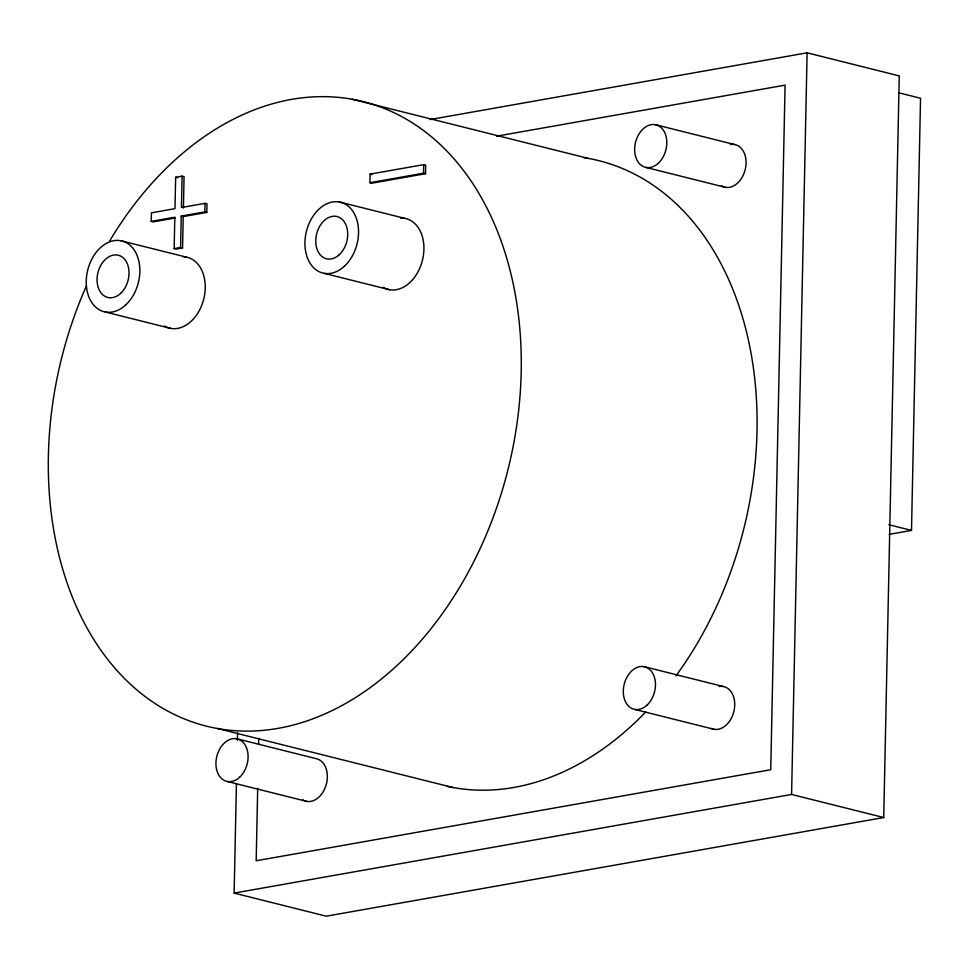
<?xml version="1.0" encoding="UTF-8"?>
<svg xmlns="http://www.w3.org/2000/svg" width="969" height="969" viewBox="0 0 969 969"><rect width="100%" height="100%" fill="white"/><g stroke="black" fill="none" stroke-linecap="round" stroke-linejoin="round"><path stroke-width="1.45" d="M175.316 217.977L153.211 221.889L151.225 221.392L151.406 212.841L174.989 208.662L175.643 177.291L182.075 176.152L184.062 176.649L183.407 208.02M182.572 247.955L180.585 247.458L181.239 216.075L183.226 216.572L182.572 247.955L176.14 249.094L174.154 248.597L174.808 217.213L151.225 221.392M182.075 176.152L181.421 207.523L205.004 203.345L206.991 203.841L206.809 212.405L183.226 216.572M206.809 212.405L204.822 211.908L205.004 203.345M430.018 119.55L807.116 52.81L899.256 75.909L883.728 817.533L326.274 916.189L234.135 893.091L236.424 784.115M237.344 740.231L237.502 732.661M257.693 788.233L256.179 860.775L770.743 769.713L785.084 85.139L496.564 136.193M258.614 744.41L258.735 738.366M369.916 182.693L370.097 174.129L423.695 164.645L425.682 165.142L425.5 173.705L371.902 183.189L369.916 182.693L423.514 173.209L425.5 173.705M423.514 173.209L423.695 164.645M883.728 817.533L791.588 794.447L807.116 52.81M889.142 534.367L911.502 530.406L920.55 98.269L899.268 92.939M181.239 216.075L204.822 211.908M174.154 248.597L180.585 247.458M234.135 893.091L791.588 794.447M655.323 124.662L734.575 144.526M646.129 167.467L725.393 187.332M352.365 99.274L588.171 158.371M370.097 174.129L372.072 174.626M339.38 201.976L404.776 218.364M175.643 177.291L177.63 177.787M324.07 273.319L389.453 289.707M120.689 240.675L186.084 257.064M105.379 312.018L170.762 328.406M888.803 524.726L911.502 530.406M643.973 666.624L723.225 686.488M634.78 709.429L714.044 729.294M217.286 728.458L453.08 787.543M236.606 738.717L315.87 758.582A21.899 15.649 -75.9 0 1 325.959 785.532A21.899 15.649 -75.9 0 1 302.837 799.934M227.412 781.523L306.676 801.375M183.359 256.773A36.495 26.078 -75.9 0 1 203.442 300.172A36.495 26.078 -75.9 0 1 164.379 325.984M400.657 218.073A36.495 26.078 -75.9 0 1 422.375 260.54A36.495 26.078 -75.9 0 1 383.07 287.284M583.859 157.644A321.938 230.041 -75.9 0 1 751.241 354.363A321.938 230.041 -75.9 0 1 675.974 675.865M645.645 712.058A321.938 230.041 -75.9 0 1 447.23 786.38M730.432 144.538A21.899 15.649 -75.9 0 1 745.403 168.715A21.899 15.649 -75.9 0 1 721.554 185.878M719.083 686.5A21.899 15.649 -75.9 0 1 734.236 709.744A21.899 15.649 -75.9 0 1 711.428 728.482M109.558 241.111A321.938 230.041 -75.9 0 1 505.745 254.895A321.938 230.041 -75.9 0 1 259.958 730.638A321.938 230.041 -75.9 0 1 86.447 285.843M125.788 304.86A36.495 26.078 -75.9 0 0 127.084 243.098A36.495 26.078 -75.9 0 0 86.241 281.095A36.495 26.078 -75.9 0 0 125.788 304.86M344.479 266.148A36.495 26.078 -75.9 0 0 345.776 204.398A36.495 26.078 -75.9 0 0 304.92 242.395A36.495 26.078 -75.9 0 0 344.479 266.148M339.332 254.653A21.778 15.565 -75.9 0 0 340.107 217.807A21.778 15.565 -75.9 0 0 315.737 240.482A21.778 15.565 -75.9 0 0 339.332 254.653M120.64 293.353A21.778 15.565 -75.9 0 0 121.416 256.519A21.778 15.565 -75.9 0 0 97.045 279.181A21.778 15.565 -75.9 0 0 120.64 293.353M239.658 777.223A21.899 15.649 -75.9 0 0 240.433 740.171A21.899 15.649 -75.9 0 0 215.93 762.966A21.899 15.649 -75.9 0 0 239.658 777.223M647.026 705.129A21.899 15.649 -75.9 0 0 647.801 668.077A21.899 15.649 -75.9 0 0 623.297 690.873A21.899 15.649 -75.9 0 0 647.026 705.129M658.375 163.167A21.899 15.649 -75.9 0 0 659.15 126.115A21.899 15.649 -75.9 0 0 634.647 148.911A21.899 15.649 -75.9 0 0 658.375 163.167"/></g></svg>
